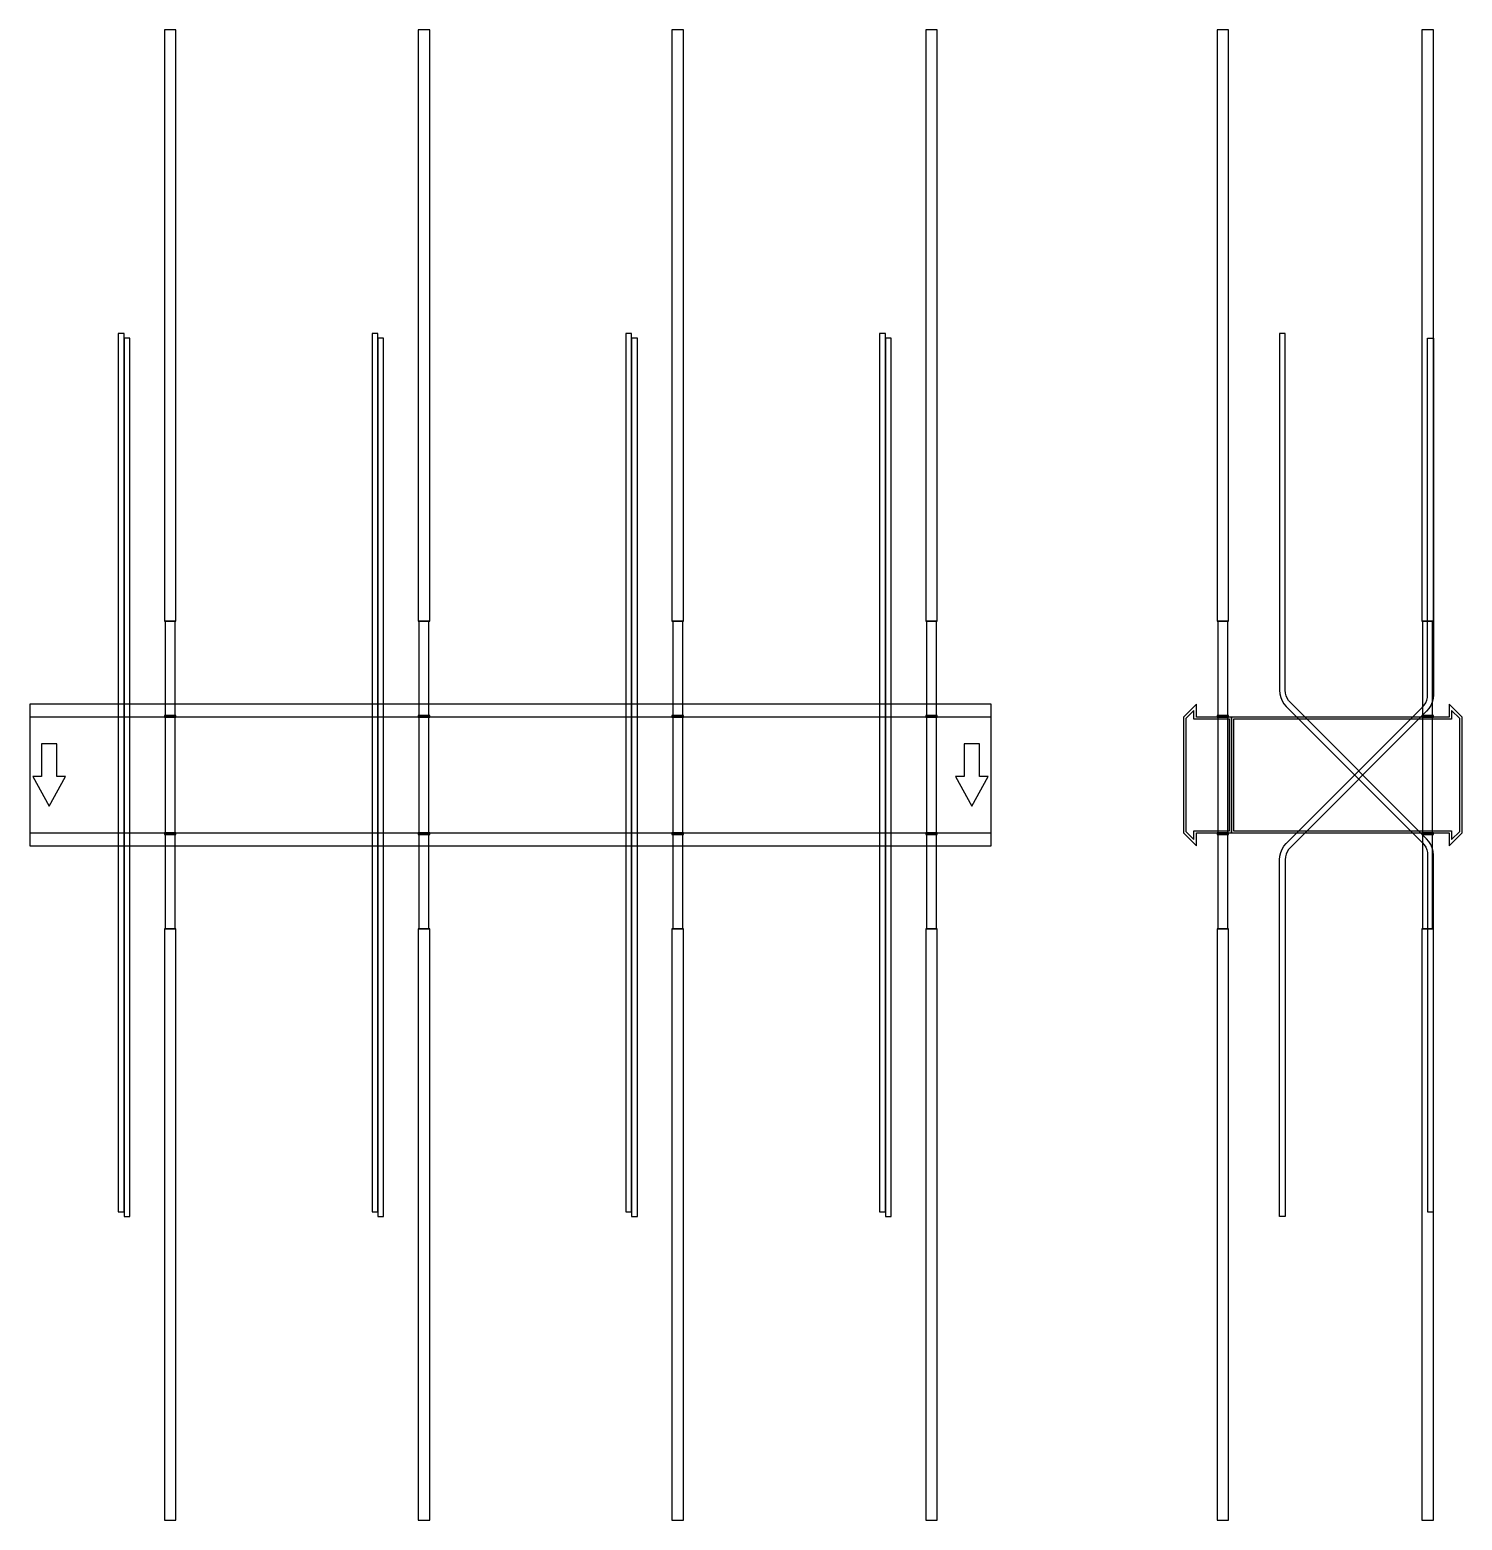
# Model space of a CAD drawing. Extents: x 0 to 1490, y -775 to 775.
import ezdxf

# ---------------------------------------------------------------- set-up
doc = ezdxf.new("R2010")
doc.units = 0
doc.layers.add('Halfen', color=7, linetype='CONTINUOUS')

msp = doc.modelspace()

# ---------------------------------------------------------------- linework, layer by layer
at = {"layer": 'Halfen', "color": 7}
for points in [[(152, 160), (152, 775), (140, 775), (140, 160)], [(416, 160), (416, 775), (404, 775), (404, 160)], [(680, 160), (680, 775), (668, 775), (668, 160)], [(944, 160), (944, 775), (932, 775), (932, 160)], [(1247, 160), (1247, 775), (1235, 775), (1235, 160)], [(1460, 160), (1460, 775), (1448, 775), (1448, 160)], [(98, -454.298), (98, 459.026), (92, 459.026), (92, -454.298)], [(104, -459.026), (104, 454.298), (98, 454.298), (98, -459.026)], [(362, -454.298), (362, 459.026), (356, 459.026), (356, -454.298)], [(368, -459.026), (368, 454.298), (362, 454.298), (362, -459.026)], [(626, -454.298), (626, 459.026), (620, 459.026), (620, -454.298)], [(632, -459.026), (632, 454.298), (626, 454.298), (626, -459.026)], [(890, -454.298), (890, 459.026), (884, 459.026), (884, -454.298)], [(896, -459.026), (896, 454.298), (890, 454.298), (890, -459.026)], [(1460, -454.298), (1460, -83.335), (1459.705, -79.58), (1458.825, -75.918), (1457.384, -72.439), (1455.416, -69.228), (1452.971, -66.364), (1311.272, 75.335), (1309.438, 77.482), (1307.962, 79.891), (1306.881, 82.5), (1306.222, 85.247), (1306, 88.062), (1306, 459.026), (1300, 459.026), (1300, 88.062), (1300.295, 84.308), (1301.175, 80.646), (1302.616, 77.167), (1304.584, 73.956), (1307.029, 71.092), (1448.728, -70.607), (1450.562, -72.754), (1452.038, -75.163), (1453.119, -77.772), (1453.778, -80.519), (1454, -83.335), (1454, -454.298)], [(1300, -459.026), (1300, -88.062), (1300.295, -84.308), (1301.175, -80.646), (1302.616, -77.167), (1304.584, -73.956), (1307.029, -71.092), (1448.728, 70.607), (1450.562, 72.754), (1452.038, 75.163), (1453.119, 77.772), (1453.778, 80.519), (1454, 83.335), (1454, 454.298), (1460, 454.298), (1460, 83.335), (1459.705, 79.58), (1458.825, 75.918), (1457.384, 72.439), (1455.416, 69.228), (1452.971, 66.364), (1311.272, -75.334), (1309.438, -77.482), (1307.962, -79.891), (1306.881, -82.5), (1306.222, -85.247), (1306, -88.062), (1306, -459.026)], [(151.25, 62), (151.25, 160), (140.75, 160), (140.75, 62)], [(415.25, 62), (415.25, 160), (404.75, 160), (404.75, 62)], [(679.25, 62), (679.25, 160), (668.75, 160), (668.75, 62)], [(943.25, 62), (943.25, 160), (932.75, 160), (932.75, 62)], [(1246.25, 62), (1246.25, 160), (1235.75, 160), (1235.75, 62)], [(1459.25, 62), (1459.25, 160), (1448.75, 160), (1448.75, 62)], [(0, -73.5), (1000, -73.5), (1000, 73.5), (0, 73.5)], [(152, 60), (152, 62), (140, 62), (140, 60)], [(416, 60), (416, 62), (404, 62), (404, 60)], [(680, 60), (680, 62), (668, 62), (668, 60)], [(944, 60), (944, 62), (932, 62), (932, 60)], [(1250, -60), (1250, 60), (1213.5, 60), (1213.5, 73.5), (1200, 60), (1200, -60), (1213.5, -73.5), (1213.5, -60)], [(1248, -58), (1248, 58), (1211, 58), (1211, 67.25), (1202.5, 58.75), (1202.5, -58.75), (1211, -67.25), (1211, -58)], [(1247, 60), (1247, 62), (1235, 62), (1235, 60)], [(1490, -60), (1490, 60), (1476.5, 73.5), (1476.5, 60), (1250, 60), (1250, -60), (1476.5, -60), (1476.5, -73.5)], [(1487.5, -58.75), (1487.5, 58.75), (1479, 67.25), (1479, 58), (1252, 58), (1252, -58), (1479, -58), (1479, -67.25)], [(1460, 60), (1460, 62), (1448, 62), (1448, 60)], [(0, -60), (1000, -60), (1000, 60), (0, 60)], [(151.25, -60), (151.25, 60), (140.75, 60), (140.75, -60)], [(415.25, -60), (415.25, 60), (404.75, 60), (404.75, -60)], [(679.25, -60), (679.25, 60), (668.75, 60), (668.75, -60)], [(943.25, -60), (943.25, 60), (932.75, 60), (932.75, -60)], [(1246.25, -60), (1246.25, 60), (1235.75, 60), (1235.75, -60)], [(1459.25, -60), (1459.25, 60), (1448.75, 60), (1448.75, -60)], [(20, -32.5), (37, -1.5), (28, -1.5), (28, 32.5), (12, 32.5), (12, -1.5), (3, -1.5)], [(980, -32.5), (997, -1.5), (988, -1.5), (988, 32.5), (972, 32.5), (972, -1.5), (963, -1.5)], [(152, -62), (152, -60), (140, -60), (140, -62)], [(151.25, -160), (151.25, -62), (140.75, -62), (140.75, -160)], [(416, -62), (416, -60), (404, -60), (404, -62)], [(415.25, -160), (415.25, -62), (404.75, -62), (404.75, -160)], [(680, -62), (680, -60), (668, -60), (668, -62)], [(679.25, -160), (679.25, -62), (668.75, -62), (668.75, -160)], [(944, -62), (944, -60), (932, -60), (932, -62)], [(943.25, -160), (943.25, -62), (932.75, -62), (932.75, -160)], [(1247, -62), (1247, -60), (1235, -60), (1235, -62)], [(1246.25, -160), (1246.25, -62), (1235.75, -62), (1235.75, -160)], [(1460, -62), (1460, -60), (1448, -60), (1448, -62)], [(1459.25, -160), (1459.25, -62), (1448.75, -62), (1448.75, -160)], [(152, -775), (152, -160), (140, -160), (140, -775)], [(416, -775), (416, -160), (404, -160), (404, -775)], [(680, -775), (680, -160), (668, -160), (668, -775)], [(944, -775), (944, -160), (932, -160), (932, -775)], [(1247, -775), (1247, -160), (1235, -160), (1235, -775)], [(1460, -775), (1460, -160), (1448, -160), (1448, -775)]]:
    msp.add_lwpolyline(points, close=True, dxfattribs=at)

doc.saveas('drawing.dxf')
